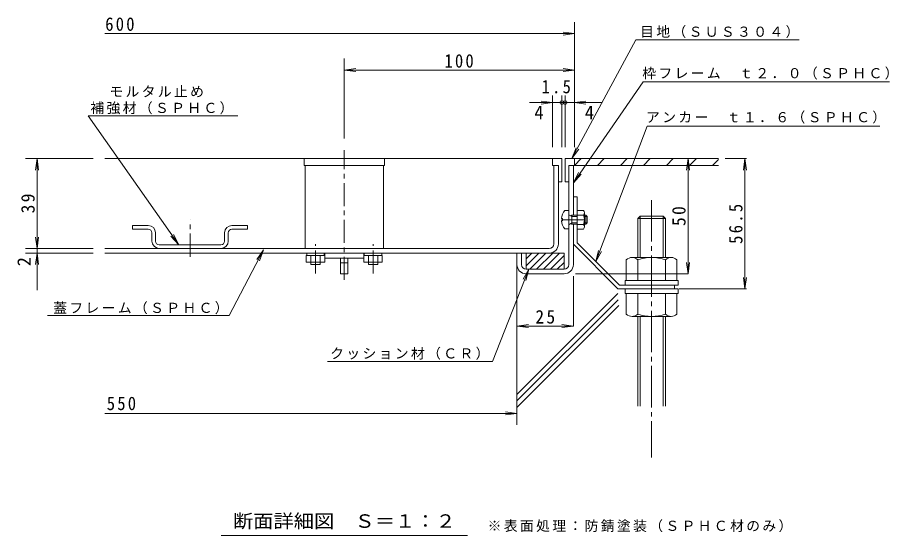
# Model space of a CAD drawing. Units: millimetres on the paper, enlarged 3 times, with parts at other scales. Extents: x -987 to 1149, y -793 to 712.
# Drawn here: x -861 to -293, y -215 to 123 of the extents above; entities that cross this region are included whole.
import ezdxf
from ezdxf.enums import TextEntityAlignment as Align

# ---------------------------------------------------------------- set-up
doc = ezdxf.new("R2010")
doc.units = ezdxf.units.MM
doc.header["$LTSCALE"] = 3
doc.header["$PDMODE"] = 32
doc.header["$PDSIZE"] = 2.4
doc.linetypes.add('CHAIN1', pattern=[8, 5, -1, 1, -1])
doc.linetypes.add('CHAIN2', pattern=[12, 9, -1, 1, -1])
for name, color, linetype, lineweight in [('D-0', 2, 'Continuous', 9), ('D-1', 6, 'Continuous', 5), ('D-2', 3, 'Continuous', 9), ('D-4', 7, 'Continuous', 9), ('D-E', 6, 'Continuous', 5)]:
    doc.layers.add(name, color=color, linetype=linetype, lineweight=lineweight)
doc.styles.add('ＭＳ ゴシック', font='')
doc.styles.get('ＭＳ ゴシック').set_extended_font_data('MS Gothic')

msp = doc.modelspace()

# ---------------------------------------------------------------- linework, layer by layer
at = {"layer": 'D-0', "linetype": 'CHAIN1'}
for p, q in [((-648.488, -47.941), (-648.488, 36.483)), ((-748.987, -32.912), (-748.987, -8.898)), ((-667.238, -43.784), (-667.238, -24.714)), ((-629.738, -43.784), (-629.738, -24.714))]:
    msp.add_line(p, q, dxfattribs=at)
at = {"layer": 'D-0'}
for p, q in [((-506.737, 30.922), (-804.596, 30.922)), ((-674.738, 26.42), (-674.738, 30.92)), ((-622.238, 26.42), (-622.238, 30.92)), ((-512.738, 30.922), (-512.738, 26.422)), ((-506.737, 30.922), (-506.737, 15.922)), ((-674.738, 26.42), (-622.238, 26.42)), ((-673.987, -27.58), (-673.987, 26.42)), ((-622.987, -27.58), (-622.987, 26.42)), ((-508.988, 26.422), (-512.738, 26.422)), ((-511.987, 26.422), (-511.987, -24.578)), ((-508.988, 26.422), (-508.988, -24.578)), ((-506.737, 15.922), (-508.988, 15.922)), ((-786.488, -14.978), (-786.488, -12.578)), ((-776.287, -12.578), (-786.488, -12.578)), ((-776.287, -14.978), (-786.488, -14.978)), ((-721.688, -12.578), (-711.488, -12.578)), ((-721.688, -14.978), (-711.488, -14.978)), ((-711.488, -14.978), (-711.488, -12.578)), ((-773.888, -22.778), (-773.888, -17.378)), ((-771.487, -17.378), (-771.487, -22.778)), ((-726.488, -17.378), (-726.488, -22.778)), ((-724.087, -22.778), (-724.087, -17.378)), ((-514.988, -27.578), (-804.596, -27.578)), ((-769.087, -25.178), (-728.888, -25.178)), ((-728.888, -27.578), (-769.087, -27.578)), ((-514.988, -30.578), (-804.596, -30.578)), ((-673.237, -36.58), (-673.237, -32.08)), ((-673.237, -32.08), (-661.238, -32.08)), ((-672.937, -32.08), (-672.937, -30.58)), ((-670.237, -38.08), (-670.237, -32.08)), ((-664.237, -38.08), (-664.237, -32.08)), ((-661.537, -32.08), (-661.537, -30.58)), ((-661.238, -36.58), (-661.238, -30.58)), ((-661.238, -33.88), (-635.737, -33.88)), ((-650.888, -44.08), (-650.888, -33.88)), ((-646.087, -44.08), (-646.087, -33.88)), ((-635.737, -36.58), (-635.737, -30.58)), ((-623.737, -32.08), (-635.737, -32.08)), ((-635.438, -32.08), (-635.438, -30.58)), ((-632.738, -38.08), (-632.738, -32.08)), ((-626.738, -38.08), (-626.738, -32.08)), ((-624.038, -32.08), (-624.038, -30.58)), ((-623.737, -36.58), (-623.737, -32.08)), ((-673.237, -36.58), (-661.238, -36.58)), ((-664.237, -38.08), (-670.237, -38.08)), ((-650.888, -36.88), (-646.087, -36.88)), ((-623.737, -36.58), (-635.737, -36.58)), ((-632.738, -38.08), (-626.738, -38.08)), ((-650.888, -44.08), (-646.087, -44.08))]:
    msp.add_line(p, q, dxfattribs=at)
for centre, radius, start, end in [((-776.287, -17.378), 4.8, 0, 90), ((-776.287, -17.378), 2.4, 0, 90), ((-721.688, -17.378), 4.8, 90, 180), ((-721.688, -17.378), 2.4, 90, 180), ((-769.087, -22.778), 4.8, 180, 270), ((-769.087, -22.778), 2.4, 180, 270), ((-728.888, -22.778), 2.4, 270, 0), ((-728.888, -22.778), 4.8, 270, 0), ((-514.988, -24.578), 6, 270, 0), ((-514.988, -24.578), 3, 270, 0)]:
    msp.add_arc(centre, radius, start, end, dxfattribs=at)
at = {"layer": 'D-1'}
for p, q in [((-504.488, 30.922), (-504.488, 15.922)), ((-504.488, 30.922), (-498.488, 30.922)), ((-498.488, 30.922), (-498.488, 26.422)), ((-502.238, 26.422), (-498.488, 26.422)), ((-502.238, 26.422), (-502.238, -38.078)), ((-499.238, 26.422), (-499.238, -5.828)), ((-504.488, 15.922), (-502.238, 15.922)), ((-499.238, 6.172), (-496.838, 6.172)), ((-496.838, 6.172), (-496.838, -23.828)), ((-504.823, -2.828), (-502.238, -2.828)), ((-500.138, -6.728), (-502.092, -5.561)), ((-492.6, -2.753), (-496.838, -2.753)), ((-492.038, -4.269), (-492.038, -13.388)), ((-506.859, -8.078), (-506.257, -8.078)), ((-506.859, -9.578), (-506.257, -9.578)), ((-506.257, -9.578), (-506.257, -8.078)), ((-500.137, -10.928), (-502.092, -12.096)), ((-500.138, -5.828), (-500.904, -6.27)), ((-500.138, -5.828), (-496.838, -5.828)), ((-500.138, -6.728), (-496.838, -6.728)), ((-500.137, -10.928), (-496.838, -10.928)), ((-492.6, -5.784), (-496.838, -5.784)), ((-492.038, -5.828), (-491.138, -5.828)), ((-492.038, -6.728), (-490.238, -6.728)), ((-492.038, -10.928), (-490.238, -10.928)), ((-491.138, -11.828), (-491.138, -5.828)), ((-490.238, -6.728), (-491.138, -5.828)), ((-502.238, -14.828), (-504.823, -14.828)), ((-500.138, -11.828), (-496.838, -11.828)), ((-499.238, -11.828), (-499.238, -38.078)), ((-492.6, -11.872), (-496.838, -11.872)), ((-492.6, -14.903), (-496.838, -14.903)), ((-492.038, -11.828), (-491.138, -11.828)), ((-499.238, -24.822), (-470.232, -53.828)), ((-496.838, -23.828), (-469.238, -51.428)), ((-535.988, -38.078), (-535.988, -30.578)), ((-532.988, -30.578), (-535.988, -30.578)), ((-532.988, -38.078), (-532.988, -30.578)), ((-529.988, -38.883), (-521.683, -30.578)), ((-529.988, -34.383), (-526.183, -30.578)), ((-527.683, -41.078), (-517.183, -30.578)), ((-523.183, -41.078), (-512.683, -30.578)), ((-518.683, -41.078), (-508.183, -30.578)), ((-514.183, -41.078), (-505.238, -32.133)), ((-505.238, -41.078), (-505.238, -30.578)), ((-509.683, -41.078), (-505.238, -36.633)), ((-529.988, -41.078), (-505.238, -41.078)), ((-529.988, -41.078), (-505.238, -41.078)), ((-529.988, -44.078), (-505.238, -44.078)), ((-535.988, -122.581), (-470.225, -56.818)), ((-470.232, -53.828), (-430.988, -53.828)), ((-469.238, -51.428), (-430.988, -51.428)), ((-433.238, -51.428), (-433.238, -53.828))]:
    msp.add_line(p, q, dxfattribs=at)
at = {"layer": 'D-1', "linetype": 'CHAIN1'}
msp.add_line((-506.988, -8.828), (-488.865, -8.828), dxfattribs=at)
at = {"layer": 'D-1'}
for points in [[(-500.138, -5.828), (-500.138, -11.828), (-500.904, -11.386)], [(-490.238, -6.728), (-490.238, -10.928), (-491.138, -11.828)], [(-529.988, -41.078), (-529.988, -30.578), (-505.238, -30.578)]]:
    msp.add_lwpolyline(points, dxfattribs=at)
for centre, radius, start, end in [((-497.138, -8.828), 9.75, 142.02013, 175.58826), ((-501.938, -5.303), 0.3, 180, 239.14018), ((-494.359, -4.269), 2.321, 319.24529, 40.75453), ((-497.138, -8.828), 9.75, 184.41174, 217.97987), ((-500.549, -8.828), 8.511, 339.04448, 20.95552), ((-501.938, -12.353), 0.3, 120.85982, 180), ((-494.359, -13.388), 2.321, 319.24486, 40.75514), ((-529.988, -38.078), 6, 180, 270), ((-529.988, -38.078), 3, 180, 270), ((-505.238, -38.078), 3, 270, 0), ((-505.238, -38.078), 6, 270, 0)]:
    msp.add_arc(centre, radius, start, end, dxfattribs=at)
at = {"layer": 'D-2', "linetype": 'CHAIN2'}
msp.add_line((-448.238, 3.922), (-448.238, -163.778), dxfattribs=at)
at = {"layer": 'D-2'}
for p, q in [((-457.238, -8.078), (-455.738, -6.578)), ((-455.738, -6.578), (-455.738, -33.428)), ((-440.738, -6.578), (-455.738, -6.578)), ((-440.738, -6.578), (-440.738, -33.428)), ((-435.483, -33.428), (-460.992, -33.428)), ((-464.738, -48.428), (-464.738, -34.928)), ((-457.238, -48.428), (-457.238, -34.928)), ((-439.238, -48.428), (-439.238, -34.928)), ((-431.738, -48.428), (-431.738, -34.928)), ((-430.988, -48.428), (-430.988, -51.428)), ((-465.488, -53.828), (-465.488, -56.828)), ((-430.988, -53.828), (-430.988, -56.828)), ((-430.988, -56.828), (-465.488, -56.828)), ((-464.738, -56.828), (-464.738, -70.328)), ((-457.238, -56.828), (-457.238, -70.328)), ((-439.238, -56.828), (-439.238, -70.328)), ((-431.738, -56.828), (-431.738, -70.328)), ((-435.483, -71.828), (-460.992, -71.828)), ((-457.238, -71.828), (-457.238, -130.306)), ((-455.738, -71.828), (-455.738, -130.306)), ((-440.738, -71.828), (-440.738, -130.306)), ((-439.238, -71.828), (-439.238, -130.306))]:
    msp.add_line(p, q, dxfattribs=at)
for points in [[(-439.238, -8.078), (-457.238, -8.078), (-457.238, -33.428)], [(-440.738, -6.578), (-439.238, -8.078), (-439.238, -33.428)], [(-430.988, -48.428), (-465.488, -48.428), (-465.488, -51.428)]]:
    msp.add_lwpolyline(points, dxfattribs=at)
for centre, radius, start, end in [((-460.987, -38.866), 5.438, 46.39717, 133.60281), ((-448.238, -61.178), 27.75, 71.07535, 108.92464), ((-435.487, -38.866), 5.438, 46.39717, 133.60281), ((-460.987, -66.391), 5.438, 226.39717, 313.60281), ((-448.238, -44.078), 27.75, 251.07535, 288.92464), ((-435.487, -66.391), 5.438, 226.39717, 313.60281)]:
    msp.add_arc(centre, radius, start, end, dxfattribs=at)
at = {"layer": 'D-4'}
for p, q in [((-498.488, 38.422), (-498.488, 119.895)), ((-498.488, 112.395), (-804.596, 112.395)), ((-498.488, 112.395), (-505.923, 113.374)), ((-498.488, 112.395), (-505.923, 111.416)), ((-458.515, 108.335), (-500.158, 30.922)), ((-458.515, 108.335), (-352.015, 108.335)), ((-648.488, 43.985), (-648.488, 96.087)), ((-648.488, 88.587), (-641.052, 89.565)), ((-498.488, 88.587), (-648.488, 88.587)), ((-648.488, 88.587), (-641.052, 87.608)), ((-498.488, 88.587), (-505.923, 89.565)), ((-498.488, 88.587), (-505.923, 87.608)), ((-453.702, 80.907), (-499.238, 15.243)), ((-453.702, 80.907), (-293.202, 80.907)), ((-512.738, 67.424), (-520.174, 68.403)), ((-512.738, 38.422), (-512.738, 72.121)), ((-506.738, 38.422), (-506.738, 72.121)), ((-504.488, 38.422), (-504.488, 72.121)), ((-498.488, 67.424), (-491.052, 68.403)), ((-527.742, 67.424), (-512.738, 67.424)), ((-512.738, 67.424), (-520.174, 66.445)), ((-512.738, 67.424), (-506.738, 67.424)), ((-506.738, 67.424), (-504.488, 67.424)), ((-504.488, 67.424), (-498.488, 67.424)), ((-480.384, 67.424), (-498.488, 67.424)), ((-498.488, 67.424), (-491.052, 66.445)), ((-815.32, 58.756), (-717.82, 58.756)), ((-451.09, 52.174), (-484.553, -36.113)), ((-451.09, 52.174), (-299.59, 52.174)), ((-500.158, 30.922), (-497.498, 37.934)), ((-500.158, 30.922), (-495.774, 37.007)), ((-812.096, 30.922), (-856.119, 30.922)), ((-848.619, 30.922), (-849.598, 23.486)), ((-848.619, 30.922), (-847.64, 23.486)), ((-498.488, 26.536), (-494.101, 30.922)), ((-498.488, 30.922), (-404.738, 30.922)), ((-483.601, 26.422), (-479.101, 30.922)), ((-468.601, 26.422), (-464.101, 30.922)), ((-453.601, 26.422), (-449.101, 30.922)), ((-438.601, 26.422), (-434.101, 30.922)), ((-424.491, 30.922), (-425.47, 23.486)), ((-424.491, 30.922), (-424.491, -44.078)), ((-424.491, 30.922), (-423.512, 23.486)), ((-423.601, 26.422), (-419.101, 30.922)), ((-408.601, 26.422), (-404.738, 30.286)), ((-400.217, 30.922), (-386.508, 30.922)), ((-387.408, 30.922), (-388.387, 23.486)), ((-387.408, -53.828), (-387.408, 30.922)), ((-387.408, 30.922), (-386.429, 23.486)), ((-498.488, 26.422), (-404.738, 26.422)), ((-499.238, 15.243), (-495.805, 21.912)), ((-499.238, 15.243), (-494.196, 20.796)), ((-848.619, -27.578), (-847.64, -20.142)), ((-756.364, -25.178), (-759.837, -18.531)), ((-812.096, -27.578), (-856.119, -27.578)), ((-848.619, -27.578), (-848.619, -30.578)), ((-812.096, -30.578), (-856.119, -30.578)), ((-848.619, -30.578), (-849.598, -38.014)), ((-848.619, -30.578), (-848.619, -54.794)), ((-848.619, -30.578), (-847.64, -38.014)), ((-723.577, -71.251), (-701.105, -28.544)), ((-701.105, -28.544), (-705.433, -34.669)), ((-701.105, -28.544), (-703.701, -35.58)), ((-484.553, -36.113), (-482.833, -28.813)), ((-484.553, -36.113), (-481.002, -29.507)), ((-535.988, -38.078), (-535.988, -142.445)), ((-424.491, -44.078), (-425.47, -36.642)), ((-424.491, -44.078), (-423.512, -36.642)), ((-551.843, -101.219), (-528.322, -41.078)), ((-528.322, -41.078), (-531.942, -47.647)), ((-528.322, -41.078), (-530.119, -48.36)), ((-497.738, -44.078), (-424.491, -44.078)), ((-499.238, -45.578), (-499.238, -78.079)), ((-387.408, -53.828), (-388.387, -46.392)), ((-387.408, -53.828), (-386.429, -46.392)), ((-430.238, -53.828), (-386.508, -53.828)), ((-723.577, -71.251), (-841.91, -71.251)), ((-535.988, -78.079), (-528.552, -77.1)), ((-535.988, -78.079), (-499.238, -78.079)), ((-535.988, -78.079), (-528.552, -79.058)), ((-499.238, -78.079), (-506.673, -77.1)), ((-499.238, -78.079), (-506.673, -79.058)), ((-551.843, -101.219), (-659.434, -101.219)), ((-535.988, -134.945), (-804.596, -134.945)), ((-535.988, -134.945), (-543.423, -133.966)), ((-535.988, -134.945), (-543.423, -135.924)), ((-728.823, -214.544), (-568.152, -214.544))]:
    msp.add_line(p, q, dxfattribs=at)
for points in [[(-815.32, 58.756), (-756.364, -25.178), (-761.44, -19.656)], [(-848.619, 30.922), (-848.619, -27.578), (-849.598, -20.142)]]:
    msp.add_lwpolyline(points, dxfattribs=at)
for p in [(-506.738, 67.424), (-504.488, 67.424)]:
    msp.add_point(p, dxfattribs=at)
at = {"layer": 'D-E'}
for p, q in [((-535.988, -126.823), (-470.137, -60.972)), ((-535.988, -131.066), (-469.56, -64.639))]:
    msp.add_line(p, q, dxfattribs=at)

# ---------------------------------------------------------------- texts
at = {"layer": 'D-4', "color": 2, "style": 'ＭＳ ゴシック'}
for p in [(-524.637, 53.987), (-491.771, 53.987)]:
    msp.add_text('4', height=8.798, dxfattribs=at).set_placement(p, align=Align.BOTTOM_LEFT)
msp.add_text('2', height=8.798, rotation=90, dxfattribs=at).set_placement((-850.119, -39.176), align=Align.BOTTOM_LEFT)
at = {"layer": 'D-4', "color": 2, "style": 'ＭＳ ゴシック', "width": 1.1}
msp.add_text('断面詳細図\u3000Ｓ＝１：２', height=8.798, dxfattribs=at).set_placement((-721.052, -212.154), align=Align.BOTTOM_LEFT)
at = {"layer": 'D-4', "color": 2, "char_height": 8.798, "attachment_point": 7, "style": 'ＭＳ ゴシック'}
for s, insert in [('\\T1.27;\\W0.9;600', (-804.254, 114.063)), ('\\T1.27;\\W0.9;100', (-583.238, 90.087)), ('\\T1.27;\\W0.9;1.5', (-519.922, 73.35)), ('\\T1.27;\\W0.95;25', (-523.988, -76.579)), ('\\T1.27;\\W0.9;550', (-803.249, -132.987))]:
    msp.add_mtext(s, dxfattribs=dict(at, insert=insert))
at = {"layer": 'D-4', "char_height": 6.598, "attachment_point": 7, "style": 'ＭＳ ゴシック'}
for s, insert in [('\\T1.17;目地（ＳＵＳ３０４）', (-455.735, 109.455)), ('\\T1.17;枠フレーム\u3000ｔ２．０（ＳＰＨＣ）', (-454.333, 82.435)), ('\\T1.17;モルタル止め', (-801.582, 70.944)), ('\\T1.17;補強材（ＳＰＨＣ）', (-813.95, 59.813)), ('\\T1.17;アンカー\u3000ｔ１．６（ＳＰＨＣ）', (-451.877, 53.777)), ('\\T1.17;蓋フレーム（ＳＰＨＣ）', (-838.187, -70.404)), ('\\T1.17;クッション材（ＣＲ）', (-657.699, -100.082)), ('\\T1.17;※表面処理：防錆塗装（ＳＰＨＣ材のみ）', (-555.082, -212.362))]:
    msp.add_mtext(s, dxfattribs=dict(at, insert=insert))
at = {"layer": 'D-4', "color": 2, "char_height": 8.798, "attachment_point": 7, "rotation": 90, "style": 'ＭＳ ゴシック'}
for s, insert in [('\\T1.27;\\W0.95;39', (-850.119, -4.703)), ('\\T1.28;\\W0.9;56.5', (-388.908, -24.578)), ('\\T1.27;\\W0.95;50', (-425.991, -12.953))]:
    msp.add_mtext(s, dxfattribs=dict(at, insert=insert))

doc.saveas('drawing.dxf')
